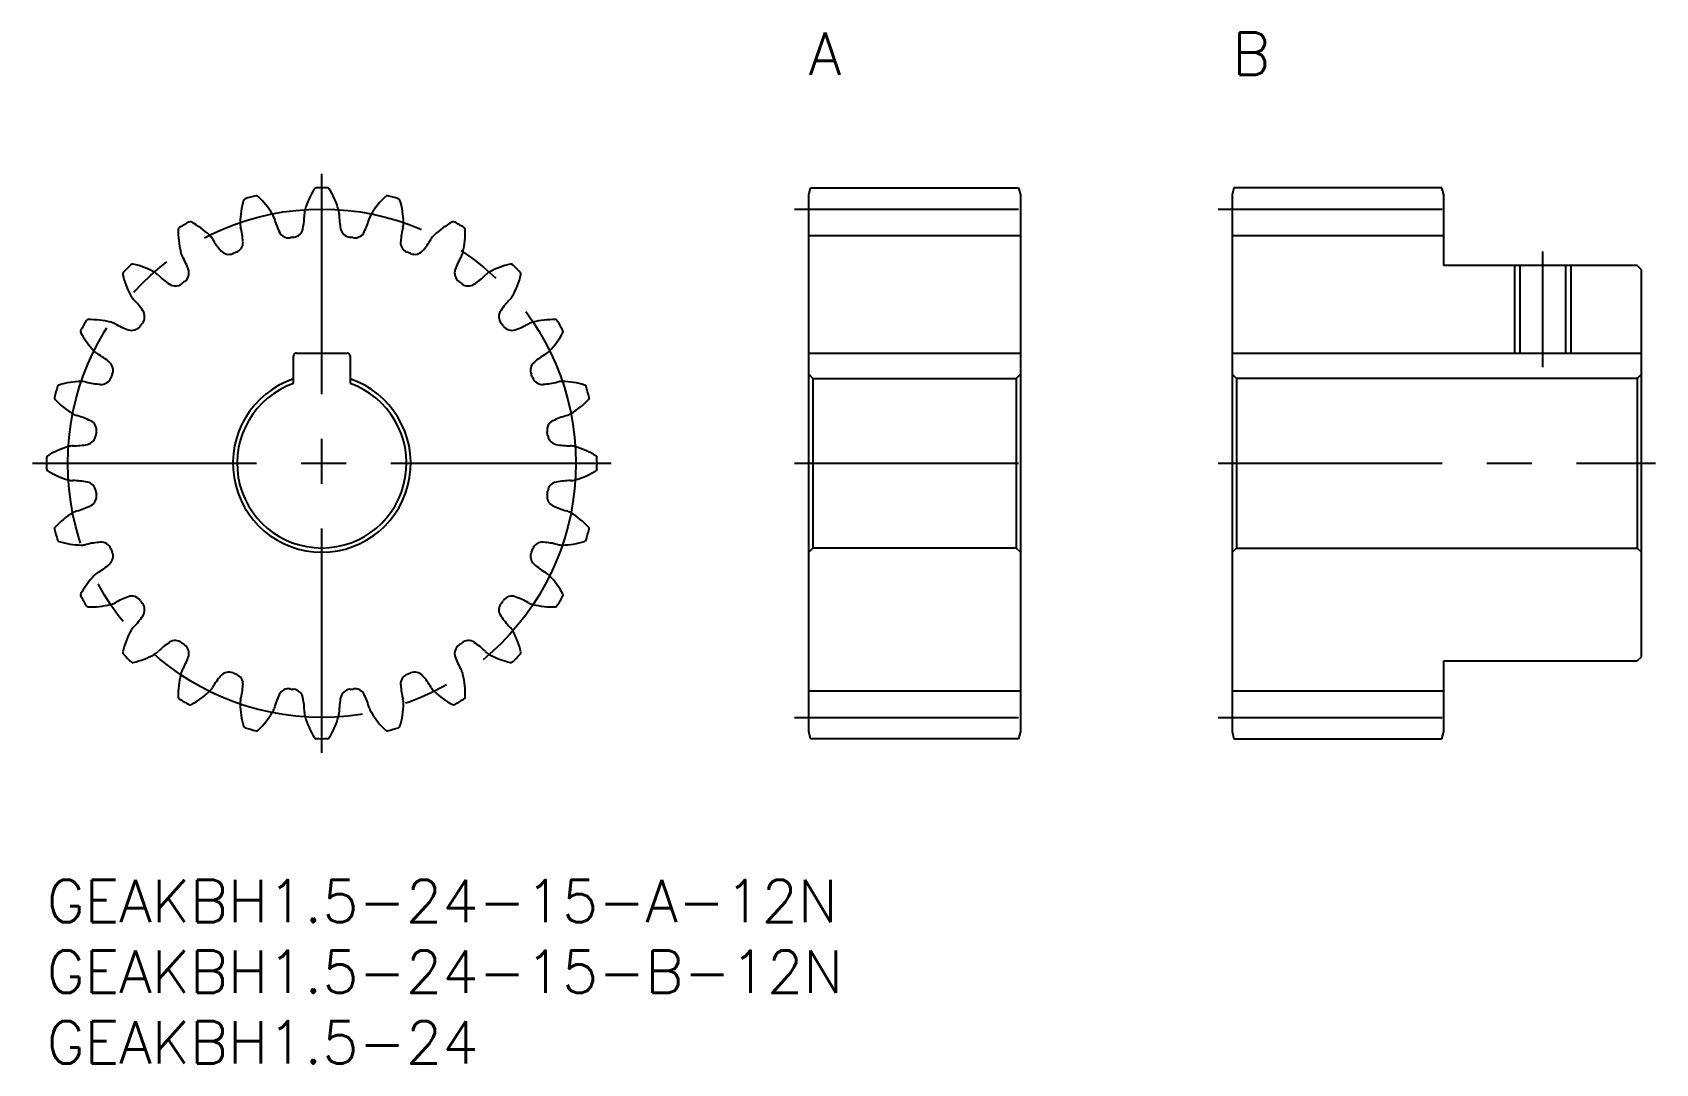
# Model space of a CAD drawing. Extents: x -1 to 114, y -13 to 60.
import ezdxf

# ---------------------------------------------------------------- set-up
doc = ezdxf.new("R2010")
doc.units = 0
doc.header["$LTSCALE"] = 0.5
doc.linetypes.add('CENTER', pattern=[50.8, 31.75, -6.35, 6.35, -6.35])
for name, color, linetype in [('MSM_CENTER', 1, 'CENTER'), ('MSM_CONTINUOUS', 7, 'CONTINUOUS'), ('MSM_NARROW', 5, 'CONTINUOUS'), ('MSM_PART_NUMBER', 7, 'CONTINUOUS')]:
    doc.layers.add(name, color=color, linetype=linetype)
doc.styles.get("Standard").update_dxf_attribs({"font": 'txt.shx', "height": 1, "bigfont": 'bigfont.shx'})

# ---------------------------------------------------------------- blocks, each defined once
blk = doc.blocks.new('*U3')
at = {"layer": 'MSM_PART_NUMBER'}
blk.add_text('GEAKBH1.5-24-15-B-12N', height=3, dxfattribs=at).set_placement((0, -8))
blk = doc.blocks.new('*U4')
at = {"layer": 'MSM_PART_NUMBER'}
blk.add_text('GEAKBH1.5-24-15-A-12N', height=3, dxfattribs=at).set_placement((0, -3))
blk = doc.blocks.new('*U5')
at = {"layer": 'MSM_PART_NUMBER'}
blk.add_text('GEAKBH1.5-24', height=3, dxfattribs=at).set_placement((0, -13))
blk = doc.blocks.new('*U6')
at = {"layer": 'MSM_PART_NUMBER'}
blk.add_text('A', height=3, dxfattribs=at).set_placement((54, 57))
blk = doc.blocks.new('*U7')
at = {"layer": 'MSM_PART_NUMBER'}
blk.add_text('B', height=3, dxfattribs=at).set_placement((84, 57))

msp = doc.modelspace()

# ---------------------------------------------------------------- linework, layer by layer
at = {"layer": 'MSM_CENTER'}
for p, q in [((19.5, 9), (19.5, 50)), ((53, 47.5), (70, 47.5)), ((83, 47.5), (100, 47.5)), ((106, 44.5), (106, 36.3)), ((-1, 29.5), (40, 29.5)), ((53, 29.5), (70, 29.5)), ((83, 29.5), (114, 29.5)), ((53, 11.5), (70, 11.5)), ((83, 11.5), (100, 11.5))]:
    msp.add_line(p, q, dxfattribs=at)
msp.add_circle((19.5, 29.5), 18, dxfattribs=at)
at = {"layer": 'MSM_CONTINUOUS'}
for p, q in [((54, 48.5), (54.13, 49)), ((54, 10.5), (54, 48.5)), ((54.13, 49), (68.87, 49)), ((68.87, 49), (69, 48.5)), ((69, 48.5), (69, 10.5)), ((84.13, 49), (84, 48.5)), ((84, 48.5), (84, 10.5)), ((98.87, 49), (84.13, 49)), ((99, 48.5), (98.87, 49)), ((99, 43.5), (99, 48.5)), ((54, 45.62), (69, 45.62)), ((84, 45.62), (99, 45.62)), ((112.7, 43.5), (99, 43.5)), ((104.38, 43.5), (104.38, 37.3)), ((107.62, 43.5), (107.62, 37.3)), ((113, 43.2), (112.7, 43.5)), ((113, 15.8), (113, 43.2)), ((17.5, 35.16), (17.5, 37.1)), ((17.7, 37.3), (21.3, 37.3)), ((21.5, 37.1), (21.5, 35.16)), ((54, 37.3), (69, 37.3)), ((84, 37.3), (113, 37.3)), ((54, 35.8), (54.3, 35.5)), ((68.7, 35.5), (69, 35.8)), ((84.3, 35.5), (84, 35.8)), ((113, 35.8), (112.7, 35.5)), ((54.3, 35.5), (54.3, 23.5)), ((54.3, 35.5), (68.7, 35.5)), ((68.7, 35.5), (68.7, 23.5)), ((84.3, 35.5), (84.3, 23.5)), ((112.7, 35.5), (84.3, 35.5)), ((112.7, 35.5), (112.7, 23.5)), ((54.3, 23.5), (54, 23.2)), ((68.7, 23.5), (54.3, 23.5)), ((69, 23.2), (68.7, 23.5)), ((84, 23.2), (84.3, 23.5)), ((84.3, 23.5), (112.7, 23.5)), ((112.7, 23.5), (113, 23.2)), ((99, 15.5), (112.7, 15.5)), ((99, 10.5), (99, 15.5)), ((112.7, 15.5), (113, 15.8)), ((54, 13.38), (69, 13.38)), ((84, 13.38), (99, 13.38)), ((54.13, 10), (54, 10.5)), ((69, 10.5), (68.87, 10)), ((84, 10.5), (84.13, 10)), ((98.87, 10), (99, 10.5)), ((68.87, 10), (54.13, 10)), ((84.13, 10), (98.87, 10))]:
    msp.add_line(p, q, dxfattribs=at)
for centre, radius, start, end in [((19.5, 29.5), 19.5, 103.8132, 106.1867), ((14.88, 48.29), 0.15, 46.5775, 103.8131), ((10.86, 44.04), 6, 31.25, 46.5775), ((24.08, 45.78), 6, 148.4225, 163.75), ((19.1, 48.85), 0.15, 91.1867, 148.4225), ((19.5, 29.5), 19.5, 88.8133, 91.1867), ((19.9, 48.85), 0.15, 31.5775, 88.8133), ((14.92, 45.78), 6, 16.25, 31.5775), ((28.14, 44.04), 6, 133.4225, 148.75), ((24.12, 48.29), 0.15, 76.1867, 133.4225), ((19.5, 29.5), 19.5, 73.8133, 76.1867), ((19.71, 46.41), 6, 163.4225, 178.75), ((14.11, 48.08), 0.15, 106.1867, 163.4225), ((14.94, 46.52), 1.23, 15.3235, 31.25), ((19.5, 47.12), 1.23, 163.75, 179.6765), ((19.5, 47.12), 1.23, 0.3235, 16.25), ((24.06, 46.52), 1.23, 148.75, 164.6765), ((24.89, 48.08), 0.15, 16.5775, 73.8133), ((19.29, 46.41), 6, 1.25, 16.5775), ((9.48, 46.05), 0.15, 121.1867, 178.4225), ((15.33, 45.89), 6, 178.4225, 193.75), ((19.5, 29.5), 19.5, 118.8132, 121.1867), ((10.17, 46.45), 0.15, 61.5775, 118.8131), ((7.39, 41.31), 6, 46.25, 61.5775), ((14.94, 46.52), 1.23, 178.75, 194.6765), ((8.59, 44.86), 5.33, 3.5811, 14.6765), ((21.27, 48.25), 5.33, 195.3235, 206.4189), ((17.43, 46.25), 0.75, 277.0353, 348.5811), ((12.94, 47.16), 5.33, 348.5811, 359.6765), ((26.06, 47.16), 5.33, 180.3235, 191.4189), ((21.57, 46.25), 0.75, 191.4189, 262.9647), ((17.73, 48.25), 5.33, 333.5811, 344.6765), ((30.41, 44.86), 5.33, 165.3235, 176.4189), ((24.06, 46.52), 1.23, 345.3235, 1.25), ((31.61, 41.31), 6, 118.4225, 133.75), ((28.83, 46.45), 0.15, 61.1867, 118.4225), ((19.5, 29.5), 19.5, 58.8133, 61.1867), ((23.67, 45.89), 6, 346.25, 1.5775), ((29.52, 46.05), 0.15, 1.5775, 58.8133), ((10.69, 44.76), 1.23, 30.3235, 46.25), ((16.35, 48.07), 5.33, 210.3235, 221.4189), ((13.17, 45.14), 0.75, 292.0353, 3.5811), ((17.16, 46.21), 0.75, 206.4189, 277.9647), ((19.5, 29.5), 16.12, 97.0353, 97.9647), ((19.5, 29.5), 16.12, 82.0353, 82.9647), ((21.84, 46.21), 0.75, 262.0353, 333.5811), ((25.83, 45.14), 0.75, 176.4189, 247.9647), ((22.65, 48.07), 5.33, 318.5811, 329.6765), ((28.31, 44.76), 1.23, 133.75, 149.6765), ((10.69, 44.76), 1.23, 193.75, 209.6765), ((4.99, 41.51), 5.33, 18.5811, 29.6765), ((12.92, 45.04), 0.75, 221.4189, 292.9647), ((19.5, 29.5), 16.13, 112.0353, 112.9647), ((19.5, 29.5), 16.13, 67.0353, 67.9647), ((26.08, 45.04), 0.75, 247.0353, 318.5811), ((34.01, 41.51), 5.33, 150.3235, 161.4189), ((28.31, 44.76), 1.23, 330.3235, 346.25), ((5.54, 42.9), 0.15, 136.1867, 193.4225), ((11.23, 44.25), 6, 193.4225, 208.75), ((19.5, 29.5), 19.5, 133.8132, 136.1867), ((6.1, 43.46), 0.15, 76.5775, 133.8131), ((4.75, 37.77), 6, 61.25, 76.5775), ((7.04, 41.96), 1.23, 45.3235, 61.25), ((11.65, 46.62), 5.33, 225.3235, 236.4189), ((9.34, 42.97), 0.75, 307.0353, 18.5811), ((29.66, 42.97), 0.75, 161.4189, 232.9647), ((27.35, 46.62), 5.33, 303.5811, 314.6765), ((31.96, 41.96), 1.23, 118.75, 134.6765), ((34.25, 37.77), 6, 103.4225, 118.75), ((32.9, 43.46), 0.15, 46.1867, 103.4225), ((19.5, 29.5), 19.5, 43.8133, 46.1867), ((27.77, 44.25), 6, 331.25, 346.5775), ((33.46, 42.9), 0.15, 346.5775, 43.8133), ((9.12, 42.8), 0.75, 236.4189, 307.9647), ((19.5, 29.5), 16.13, 127.0353, 127.9647), ((19.5, 29.5), 16.13, 52.0353, 52.9647), ((29.88, 42.8), 0.75, 232.0353, 303.5811), ((7.04, 41.96), 1.23, 208.75, 224.6765), ((2.38, 37.35), 5.33, 33.5811, 44.6765), ((6.2, 39.88), 0.75, 322.0353, 33.5811), ((32.8, 39.88), 0.75, 146.4189, 217.9647), ((36.62, 37.35), 5.33, 135.3235, 146.4189), ((31.96, 41.96), 1.23, 315.3235, 331.25), ((19.5, 29.5), 19.5, 148.8132, 151.1867), ((2.95, 39.52), 0.15, 91.5775, 148.8131), ((3.11, 33.67), 6, 76.25, 91.5775), ((4.24, 38.31), 1.23, 60.3235, 76.25), ((7.49, 44.01), 5.33, 240.3235, 251.4189), ((6.03, 39.66), 0.75, 251.4189, 322.9647), ((19.5, 29.5), 16.13, 142.0353, 142.9647), ((19.5, 29.5), 16.12, 37.0353, 37.9647), ((32.97, 39.66), 0.75, 217.0353, 288.5811), ((31.51, 44.01), 5.33, 288.5811, 299.6765), ((34.76, 38.31), 1.23, 103.75, 119.6765), ((35.89, 33.67), 6, 88.4225, 103.75), ((36.05, 39.52), 0.15, 31.1867, 88.4225), ((19.5, 29.5), 19.5, 28.8133, 31.1867), ((2.55, 38.83), 0.15, 151.1867, 208.4225), ((7.69, 41.61), 6, 208.4225, 223.75), ((31.31, 41.61), 6, 316.25, 331.5775), ((36.45, 38.83), 0.15, 331.5775, 28.8133), ((4.24, 38.31), 1.23, 223.75, 239.6765), ((0.93, 32.65), 5.33, 48.5811, 59.6765), ((17.7, 37.1), 0.2, 90, 180), ((21.3, 37.1), 0.2, 0, 90), ((38.07, 32.65), 5.33, 120.3235, 131.4189), ((34.76, 38.31), 1.23, 300.3235, 316.25), ((3.96, 36.08), 0.75, 337.0353, 48.5811), ((19.5, 29.5), 16.13, 157.0353, 157.9647), ((35.04, 36.08), 0.75, 131.4189, 202.9647), ((19.5, 29.5), 16.12, 22.0353, 22.9647), ((19.5, 29.5), 19.5, 163.8132, 166.1867), ((0.92, 34.89), 0.15, 106.5775, 163.8131), ((2.59, 29.29), 6, 91.25, 106.5775), ((2.48, 34.06), 1.23, 75.3235, 91.25), ((4.14, 40.41), 5.33, 255.3235, 266.4189), ((3.86, 35.83), 0.75, 266.4189, 337.9647), ((19.5, 29.5), 6.3, 108.5094, 71.4906), ((19.5, 29.5), 6, 109.4712, 70.5288), ((35.14, 35.83), 0.75, 202.0353, 273.5811), ((34.86, 40.41), 5.33, 273.5811, 284.6765), ((36.52, 34.06), 1.23, 88.75, 104.6765), ((36.41, 29.29), 6, 73.4225, 88.75), ((38.08, 34.89), 0.15, 16.1867, 73.4225), ((19.5, 29.5), 19.5, 13.8133, 16.1867), ((0.71, 34.12), 0.15, 166.1867, 223.4225), ((4.96, 38.14), 6, 223.4225, 238.75), ((34.04, 38.14), 6, 301.25, 316.5775), ((38.29, 34.12), 0.15, 316.5775, 13.8133), ((2.48, 34.06), 1.23, 238.75, 254.6765), ((0.75, 27.73), 5.33, 63.5811, 74.6765), ((2.79, 31.84), 0.75, 352.0353, 63.5811), ((36.21, 31.84), 0.75, 116.4189, 187.9647), ((38.25, 27.73), 5.33, 105.3235, 116.4189), ((36.52, 34.06), 1.23, 285.3235, 301.25), ((2.75, 31.57), 0.75, 281.4189, 352.9647), ((19.5, 29.5), 16.13, 172.0353, 172.9647), ((19.5, 29.5), 16.12, 7.0353, 7.9647), ((36.25, 31.57), 0.75, 187.0353, 258.5811), ((0.15, 29.9), 0.15, 121.5775, 178.8131), ((19.5, 29.5), 19.5, 178.8132, 181.1867), ((3.22, 24.92), 6, 106.25, 121.5775), ((1.88, 29.5), 1.23, 90.3235, 106.25), ((1.84, 36.06), 5.33, 270.3235, 281.4189), ((37.16, 36.06), 5.33, 258.5811, 269.6765), ((37.12, 29.5), 1.23, 73.75, 89.6765), ((35.78, 24.92), 6, 58.4225, 73.75), ((38.85, 29.9), 0.15, 1.1867, 58.4225), ((19.5, 29.5), 19.5, 358.8133, 1.1867), ((0.15, 29.1), 0.15, 181.1867, 238.4225), ((3.22, 34.08), 6, 238.4225, 253.75), ((35.78, 34.08), 6, 286.25, 301.5775), ((38.85, 29.1), 0.15, 301.5775, 358.8133), ((1.88, 29.5), 1.23, 253.75, 269.6765), ((1.84, 22.94), 5.33, 78.5811, 89.6765), ((2.75, 27.43), 0.75, 7.0353, 78.5811), ((36.25, 27.43), 0.75, 101.4189, 172.9647), ((37.16, 22.94), 5.33, 90.3235, 101.4189), ((37.12, 29.5), 1.23, 270.3235, 286.25), ((0.75, 31.27), 5.33, 285.3235, 296.4189), ((2.79, 27.16), 0.75, 296.4189, 7.9647), ((19.5, 29.5), 16.13, 187.0353, 187.9647), ((36.21, 27.16), 0.75, 172.0353, 243.5811), ((19.5, 29.5), 16.13, 352.0353, 352.9647), ((38.25, 31.27), 5.33, 243.5811, 254.6765), ((4.96, 20.86), 6, 121.25, 136.5775), ((2.48, 24.94), 1.23, 105.3235, 121.25), ((36.52, 24.94), 1.23, 58.75, 74.6765), ((34.04, 20.86), 6, 43.4225, 58.75), ((0.71, 24.88), 0.15, 136.5775, 193.8131), ((19.5, 29.5), 19.5, 193.8132, 196.1867), ((19.5, 29.5), 19.5, 343.8133, 346.1867), ((38.29, 24.88), 0.15, 346.1867, 43.4225), ((0.92, 24.11), 0.15, 196.1867, 253.4225), ((2.59, 29.71), 6, 253.4225, 268.75), ((2.48, 24.94), 1.23, 268.75, 284.6765), ((4.14, 18.59), 5.33, 93.5811, 104.6765), ((3.86, 23.17), 0.75, 22.0353, 93.5811), ((3.96, 22.92), 0.75, 311.4189, 22.9647), ((19.5, 29.5), 16.12, 202.0353, 202.9647), ((35.04, 22.92), 0.75, 157.0353, 228.5811), ((19.5, 29.5), 16.13, 337.0353, 337.9647), ((35.14, 23.17), 0.75, 86.4189, 157.9647), ((34.86, 18.59), 5.33, 75.3235, 86.4189), ((36.52, 24.94), 1.23, 255.3235, 271.25), ((36.41, 29.71), 6, 271.25, 286.5775), ((38.08, 24.11), 0.15, 286.5775, 343.8133), ((0.93, 26.35), 5.33, 300.3235, 311.4189), ((38.07, 26.35), 5.33, 228.5811, 239.6765), ((7.69, 17.39), 6, 136.25, 151.5775), ((4.24, 20.69), 1.23, 120.3235, 136.25), ((34.76, 20.69), 1.23, 43.75, 59.6765), ((31.31, 17.39), 6, 28.4225, 43.75), ((2.55, 20.17), 0.15, 151.5775, 208.8133), ((19.5, 29.5), 19.5, 208.8133, 211.1867), ((4.24, 20.69), 1.23, 283.75, 299.6765), ((7.49, 14.99), 5.33, 108.5811, 119.6765), ((6.03, 19.34), 0.75, 37.0353, 108.5811), ((19.5, 29.5), 16.13, 217.0353, 217.9647), ((6.2, 19.12), 0.75, 326.4189, 37.9647), ((32.8, 19.12), 0.75, 142.0353, 213.5811), ((19.5, 29.5), 16.13, 322.0353, 322.9647), ((32.97, 19.34), 0.75, 71.4189, 142.9647), ((31.51, 14.99), 5.33, 60.3235, 71.4189), ((34.76, 20.69), 1.23, 240.3235, 256.25), ((19.5, 29.5), 19.5, 328.8133, 331.1867), ((36.45, 20.17), 0.15, 331.1867, 28.4225), ((2.95, 19.48), 0.15, 211.1867, 268.4225), ((3.11, 25.33), 6, 268.4225, 283.75), ((2.38, 21.65), 5.33, 315.3235, 326.4189), ((36.62, 21.65), 5.33, 213.5811, 224.6765), ((35.89, 25.33), 6, 256.25, 271.5775), ((36.05, 19.48), 0.15, 271.5775, 328.8133), ((11.23, 14.75), 6, 151.25, 166.5775), ((7.04, 17.04), 1.23, 135.3235, 151.25), ((31.96, 17.04), 1.23, 28.75, 44.6765), ((27.77, 14.75), 6, 13.4225, 28.75), ((5.54, 16.1), 0.15, 166.5775, 223.8133), ((7.04, 17.04), 1.23, 298.75, 314.6765), ((11.65, 12.38), 5.33, 123.5811, 134.6765), ((9.12, 16.2), 0.75, 52.0353, 123.5811), ((19.5, 29.5), 16.12, 232.0353, 232.9647), ((9.34, 16.03), 0.75, 341.4189, 52.9647), ((29.66, 16.03), 0.75, 127.0353, 198.5811), ((19.5, 29.5), 16.13, 307.0353, 307.9647), ((29.88, 16.2), 0.75, 56.4189, 127.9647), ((27.35, 12.38), 5.33, 45.3235, 56.4189), ((31.96, 17.04), 1.23, 225.3235, 241.25), ((33.46, 16.1), 0.15, 316.1867, 13.4225), ((19.5, 29.5), 19.5, 223.8133, 226.1867), ((6.1, 15.54), 0.15, 226.1867, 283.4225), ((4.75, 21.23), 6, 283.4225, 298.75), ((4.99, 17.49), 5.33, 330.3235, 341.4189), ((34.01, 17.49), 5.33, 198.5811, 209.6765), ((34.25, 21.23), 6, 241.25, 256.5775), ((32.9, 15.54), 0.15, 256.5775, 313.8133), ((19.5, 29.5), 19.5, 313.8133, 316.1867), ((15.33, 13.11), 6, 166.25, 181.5775), ((10.69, 14.24), 1.23, 150.3235, 166.25), ((16.35, 10.93), 5.33, 138.5811, 149.6765), ((12.92, 13.96), 0.75, 67.0353, 138.5811), ((19.5, 29.5), 16.12, 247.0353, 247.9647), ((13.17, 13.86), 0.75, 356.4189, 67.9647), ((8.59, 14.14), 5.33, 345.3235, 356.4189), ((25.83, 13.86), 0.75, 112.0353, 183.5811), ((30.41, 14.14), 5.33, 183.5811, 194.6765), ((19.5, 29.5), 16.12, 292.0353, 292.9647), ((26.08, 13.96), 0.75, 41.4189, 112.9647), ((22.65, 10.93), 5.33, 30.3235, 41.4189), ((28.31, 14.24), 1.23, 13.75, 29.6765), ((23.67, 13.11), 6, 358.4225, 13.75), ((9.48, 12.95), 0.15, 181.5775, 238.8133), ((19.5, 29.5), 19.5, 238.8133, 241.1867), ((7.39, 17.69), 6, 298.4225, 313.75), ((10.69, 14.24), 1.23, 313.75, 329.6765), ((14.94, 12.48), 1.23, 165.3235, 181.25), ((21.27, 10.75), 5.33, 153.5811, 164.6765), ((17.16, 12.79), 0.75, 82.0353, 153.5811), ((19.5, 29.5), 16.13, 262.0353, 262.9647), ((17.43, 12.75), 0.75, 11.4189, 82.9647), ((12.94, 11.84), 5.33, 0.3235, 11.4189), ((26.06, 11.84), 5.33, 168.5811, 179.6765), ((21.57, 12.75), 0.75, 97.0353, 168.5811), ((19.5, 29.5), 16.13, 277.0353, 277.9647), ((21.84, 12.79), 0.75, 26.4189, 97.9647), ((17.73, 10.75), 5.33, 15.3235, 26.4189), ((24.06, 12.48), 1.23, 358.75, 14.6765), ((28.31, 14.24), 1.23, 210.3235, 226.25), ((31.61, 17.69), 6, 226.25, 241.5775), ((19.5, 29.5), 19.5, 298.8133, 301.1867), ((29.52, 12.95), 0.15, 301.1867, 358.4225), ((10.17, 12.55), 0.15, 241.1867, 298.4225), ((19.71, 12.59), 6, 181.25, 196.5775), ((10.86, 14.96), 6, 313.4225, 328.75), ((14.94, 12.48), 1.23, 328.75, 344.6765), ((19.5, 11.88), 1.23, 180.3235, 196.25), ((24.08, 13.22), 6, 196.25, 211.5775), ((14.92, 13.22), 6, 328.4225, 343.75), ((19.5, 11.88), 1.23, 343.75, 359.6765), ((24.06, 12.48), 1.23, 195.3235, 211.25), ((28.14, 14.96), 6, 211.25, 226.5775), ((19.29, 12.59), 6, 343.4225, 358.75), ((28.83, 12.55), 0.15, 241.5775, 298.8133), ((14.11, 10.92), 0.15, 196.5775, 253.8133), ((19.5, 29.5), 19.5, 253.8133, 256.1867), ((14.88, 10.71), 0.15, 256.1867, 313.4225), ((24.12, 10.71), 0.15, 226.5775, 283.8133), ((19.5, 29.5), 19.5, 283.8133, 286.1867), ((24.89, 10.92), 0.15, 286.1867, 343.4225), ((19.1, 10.15), 0.15, 211.5775, 268.8133), ((19.5, 29.5), 19.5, 268.8133, 271.1867), ((19.9, 10.15), 0.15, 271.1867, 328.4225)]:
    msp.add_arc(centre, radius, start, end, dxfattribs=at)
at = {"layer": 'MSM_NARROW'}
for p, q in [((104, 43.5), (104, 37.3)), ((108, 43.5), (108, 37.3))]:
    msp.add_line(p, q, dxfattribs=at)

# ---------------------------------------------------------------- block references
at = {"layer": 'MSM_CONTINUOUS'}
for name in ['*U6', '*U7', '*U4', '*U3', '*U5']:
    msp.add_blockref(name, (0, 0), dxfattribs=at)

doc.saveas('drawing.dxf')
